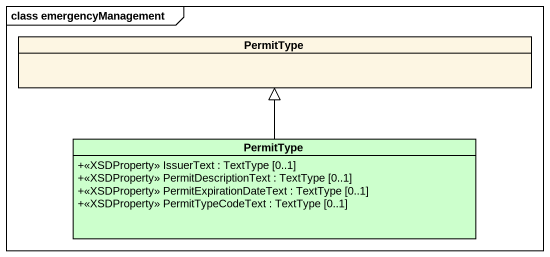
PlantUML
@startuml
mainframe class emergencyManagement
hide circle
hide empty members
skinparam classAttributeIconSize 0
class PermitType
class "PermitType" as PermitType_2 #CCFFCC {
  +<<XSDProperty>> IssuerText : TextType [0..1]
  +<<XSDProperty>> PermitDescriptionText : TextType [0..1]
  +<<XSDProperty>> PermitExpirationDateText : TextType [0..1]
  +<<XSDProperty>> PermitTypeCodeText : TextType [0..1]
}
PermitType_2 -up-|> PermitType
@enduml
